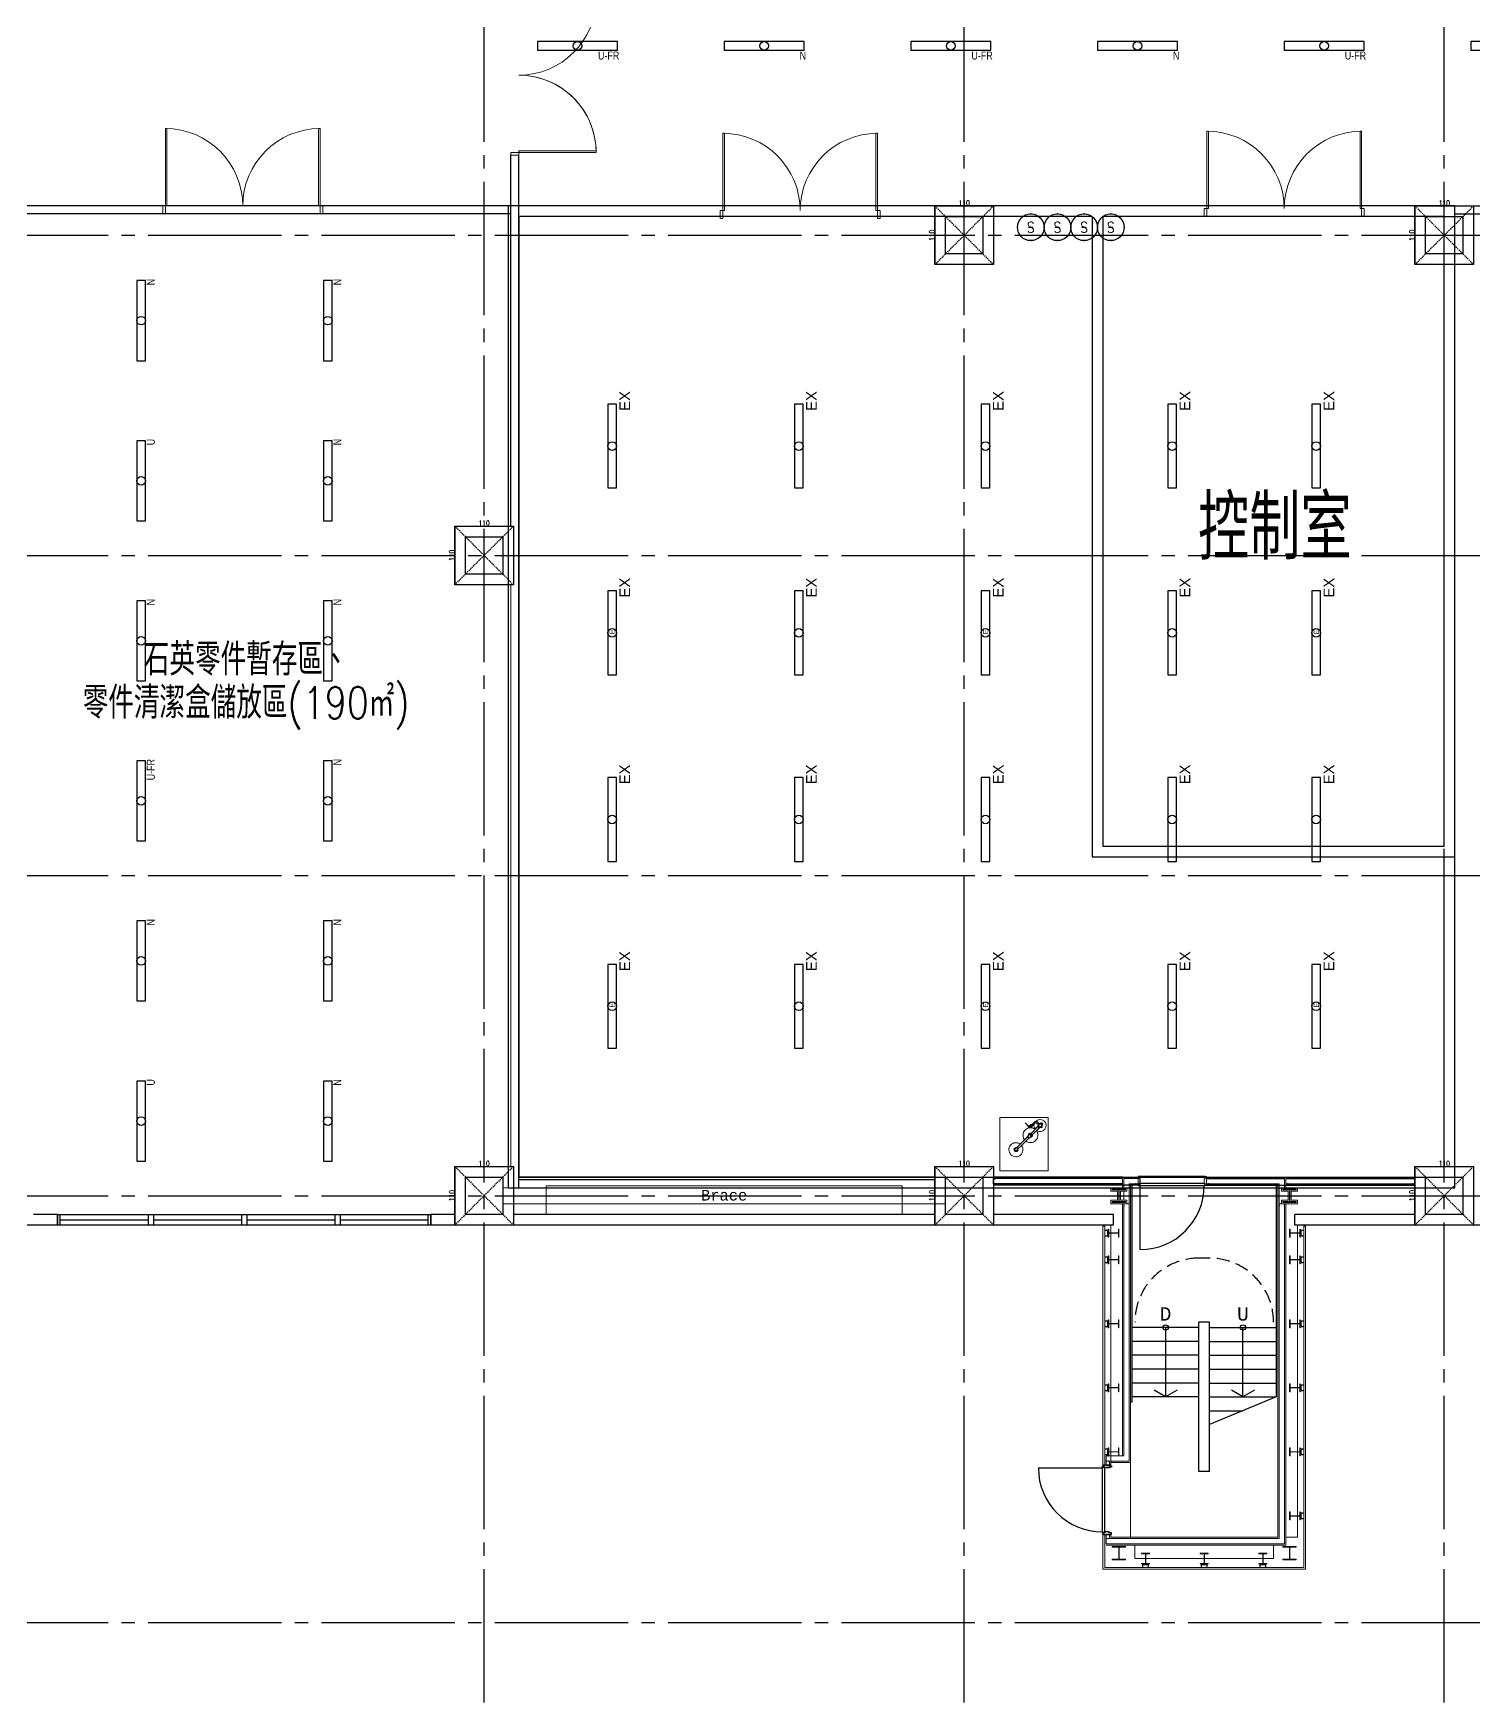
# Model space of a CAD drawing. Header units: millimetres. Extents: x -25195 to 195597, y 6477 to 112111.
# Drawn here: x 1015 to 3715, y 10600 to 13728 of the extents above; entities that cross this region are included whole.
import ezdxf
from ezdxf.enums import TextEntityAlignment as Align

# ---------------------------------------------------------------- set-up
doc = ezdxf.new("R2010")
doc.units = ezdxf.units.MM
doc.header["$LTSCALE"] = 100
for name, pattern in [('X-N-FAB-L10$0$COL-CEN-LIN', [3.25, 2.5, -0.25, 0.25, -0.25]), ('X-N-FAB-L10$0$Demolished', [7.14375, 4.7625, -2.38125]), ('X-N-FAB-L10$0$HIDDEN', [0.375, 0.25, -0.125])]:
    doc.linetypes.add(name, pattern=pattern)
for name, color, linetype in [('0-XREF', 7, 'Continuous'), ('188K-SM-06-F1-L10-ELEC-LIGHT-Y2257103$0$E-LIGHT(W)-N', 8, 'Continuous'), ('188K-SM-06-F1-L10-ELEC-LIGHT-Y2257103$0$E-LIGHT(W)-U FR', 8, 'Continuous'), ('188K-SM-06-F1-L10-ELEC-LIGHT-Y2257103$0$E-LIGHT(W)-U XLPE', 8, 'Continuous'), ('188K-SM-06-F1-L10-ELEC-LIGHT-Y2257103$0$E-LIGHT-EX', 8, 'Continuous'), ('188K-SM-06-F1-L10-ELEC-LIGHT-Y2257103$0$E-LIGHT-EX-E', 8, 'Continuous'), ('188K-SM-06-F1-L10-ELEC-LIGHT-Y2257103$0$E-LIGHT-SW', 8, 'Continuous'), ('X-N-FAB-L10$0$0-可燃氣體房', 8, 'Continuous'), ('X-N-FAB-L10$0$0-控制室', 8, 'Continuous'), ('X-N-FAB-L10$0$08', 8, 'Continuous'), ('X-N-FAB-L10$0$12', 8, 'Continuous'), ('X-N-FAB-L10$0$200K新增範圍', 8, 'Continuous'), ('X-N-FAB-L10$0$A-WALL-IN', 8, 'Continuous'), ('X-N-FAB-L10$0$BEAM', 8, 'Continuous'), ('X-N-FAB-L10$0$BLOCK', 8, 'Continuous'), ('X-N-FAB-L10$0$CCL', 8, 'X-N-FAB-L10$0$COL-CEN-LIN'), ('X-N-FAB-L10$0$COL', 8, 'Continuous'), ('X-N-FAB-L10$0$COL-S', 8, 'Continuous'), ('X-N-FAB-L10$0$DE-MMTN-F2-Z-000-P-CHEM-L10_0730$0$DOOR', 8, 'Continuous'), ('X-N-FAB-L10$0$DOOR', 8, 'Continuous'), ('X-N-FAB-L10$0$HID', 8, 'X-N-FAB-L10$0$HIDDEN'), ('X-N-FAB-L10$0$HR', 8, 'Continuous'), ('X-N-FAB-L10$0$ST', 8, 'Continuous'), ('X-N-FAB-L10$0$TXT-CODE', 8, 'Continuous'), ('X-N-FAB-L10$0$WALL-P', 8, 'Continuous'), ('X-N-FAB-L10$0$WALL-RC', 8, 'Continuous'), ('X-N-FAB-L10$0$WIN-S', 8, 'Continuous')]:
    doc.layers.add(name, color=color, linetype=linetype)
doc.layers.add('188K-SM-06-F1-L10-ELEC-LIGHT-Y2257103$0$Defpoints-CAS', color=8, linetype='Continuous', plot=False)
for name, color, linetype, lineweight in [('X-N-FAB-L10$0$3', 8, 'Continuous', 9), ('X-N-FAB-L10$0$ARC', 8, 'Continuous', 0), ('X-N-FAB-L10$0$STEEL1', 8, 'Continuous', 0)]:
    doc.layers.add(name, color=color, linetype=linetype, lineweight=lineweight)
doc.styles.add('188K-SM-06-F1-L10-ELEC-LIGHT-Y2257103$0$F12P8-SM-03-C40-ELEC-LIGHT-L209207$0$Standard', font='txt.shx', dxfattribs={"bigfont": 'chineset.shx'})
doc.styles.add('188K-SM-06-F1-L10-ELEC-LIGHT-Y2257103$0$Standard', font='arial.ttf')
doc.styles.add('X-N-FAB-L10$0$ATS', font='monotxt.shx', dxfattribs={"bigfont": 'BIGFONT.shx'})
doc.styles.add('X-N-FAB-L10$0$CHINA', font='simplex.shx', dxfattribs={"width": 0.75, "bigfont": 'chineset.shx'})
doc.styles.add('X-N-FAB-L10$0$DIM', font='simplex.shx', dxfattribs={"width": 0.67, "bigfont": 'chineset.shx'})
doc.dimstyles.new('X-N-FAB-L10$0$JJP_005_defpoint', dxfattribs={"dimtxt": 20, "dimasz": 0.5, "dimexe": 0.5, "dimexo": 0.5, "dimgap": 0.5, "dimtad": 1, "dimdsep": 46, "dimtxsty": 'X-N-FAB-L10$0$DIM', "dimblk": 'X-N-FAB-L10$0$_None', "dimcen": 10, "dimclrd": 256, "dimclre": 256, "dimclrt": 256, "dimadec": 0, "dimazin": 0, "dimtfac": 1, "dimtix": 1, "dimtmove": 2, "dimatfit": 3, "dimldrblk": 'X-N-FAB-L10$0$_None', "dimfxl": 0.5, "dimtolj": 1, "dimtzin": 0, "dimarcsym": 0})

# ---------------------------------------------------------------- blocks, each defined once
blk = doc.blocks.new('188K-SM-06-F1-L10-ELEC-LIGHT-Y2257103$0$防塵防水5ft EX')
at = {"ltscale": 600}
blk.add_lwpolyline([(-78.5, -8.1), (78.5, -8.1), (78.5, 8.1), (-78.5, 8.1)], close=True, dxfattribs=at)
blk.add_circle((0, 0), 8.1, dxfattribs=at)
at = {"style": '188K-SM-06-F1-L10-ELEC-LIGHT-Y2257103$0$Standard'}
blk.add_text('EX', height=20, dxfattribs=at).set_placement((65.9, -33.7))
blk = doc.blocks.new('188K-SM-06-F1-L10-ELEC-LIGHT-Y2257103$0$防塵防水 5ft EX-E')
at = {"ltscale": 600}
blk.add_lwpolyline([(0, 25.6), (157, 25.6), (157, 41.8), (0, 41.8)], close=True, dxfattribs=at)
blk.add_circle((78.5, 33.7), 8.1, dxfattribs=at)
at = {"style": '188K-SM-06-F1-L10-ELEC-LIGHT-Y2257103$0$Standard'}
for s, height, p in [('E', 9.8, (75.9, 28.8)), ('EX', 20, (144.4, 0))]:
    blk.add_text(s, height=height, dxfattribs=at).set_placement(p)
blk = doc.blocks.new('*U74')
blk.add_circle((0, 0), 25)
at = {"layer": '188K-SM-06-F1-L10-ELEC-LIGHT-Y2257103$0$Defpoints-CAS'}
blk.add_lwpolyline([(-3.5, 0.46), (3.5, 0.46), (3.5, -0.46), (-3.5, -0.46)], close=True, dxfattribs=at)
for p in [(-25, 0), (0, 25), (25, 0), (0, -25)]:
    blk.add_point(p, dxfattribs=at)
at = {"style": '188K-SM-06-F1-L10-ELEC-LIGHT-Y2257103$0$F12P8-SM-03-C40-ELEC-LIGHT-L209207$0$Standard', "width": 0.8}
blk.add_text('S', height=20, dxfattribs=at).set_placement((0, 0), align=Align.MIDDLE_CENTER)
blk = doc.blocks.new('*U82')
at = {"ltscale": 600}
blk.add_lwpolyline([(-75, -8.1), (75, -8.1), (75, 8.1), (-75, 8.1)], close=True, dxfattribs=at)
blk.add_circle((0, 0), 8.1, dxfattribs=at)
at = {"style": '188K-SM-06-F1-L10-ELEC-LIGHT-Y2257103$0$Standard', "width": 0.8}
blk.add_text('U-FR', height=15, rotation=360, dxfattribs=at).set_placement((78.5, -18.1), align=Align.MIDDLE_RIGHT)
blk = doc.blocks.new('*U80')
at = {"ltscale": 600}
blk.add_lwpolyline([(75, 8.1), (-75, 8.1), (-75, -8.1), (75, -8.1)], close=True, dxfattribs=at)
blk.add_circle((0, 0), 8.1, dxfattribs=at)
at = {"style": '188K-SM-06-F1-L10-ELEC-LIGHT-Y2257103$0$Standard', "width": 0.8}
blk.add_text('N', height=15, rotation=360, dxfattribs=at).set_placement((78.5, -18.1), align=Align.MIDDLE_RIGHT)
blk = doc.blocks.new('*U81')
at = {"ltscale": 600}
blk.add_lwpolyline([(-75, -8.1), (75, -8.1), (75, 8.1), (-75, 8.1)], close=True, dxfattribs=at)
blk.add_circle((0, 0), 8.1, dxfattribs=at)
at = {"style": '188K-SM-06-F1-L10-ELEC-LIGHT-Y2257103$0$Standard', "width": 0.8}
blk.add_text('U', height=15, rotation=360, dxfattribs=at).set_placement((78.5, -18.1), align=Align.MIDDLE_RIGHT)
blk = doc.blocks.new('188K-SM-06-F1-L10-ELEC-LIGHT-Y2257103')
at = {"layer": '188K-SM-06-F1-L10-ELEC-LIGHT-Y2257103$0$E-LIGHT(W)-N'}
for p in [(2385, 13705), (3085, 13705), (3785, 13705)]:
    blk.add_blockref('*U80', p, dxfattribs=at)
at = {"layer": '188K-SM-06-F1-L10-ELEC-LIGHT-Y2257103$0$E-LIGHT(W)-N', "rotation": 90}
for p in [(1217, 13190), (1567, 13190), (1567, 12890), (1217, 12590), (1567, 12590), (1567, 12290), (1217, 11990), (1567, 11990), (1567, 11690)]:
    blk.add_blockref('*U80', p, dxfattribs=at)
at = {"layer": '188K-SM-06-F1-L10-ELEC-LIGHT-Y2257103$0$E-LIGHT(W)-U FR'}
for p in [(2035, 13705), (2735, 13705), (3435, 13705)]:
    blk.add_blockref('*U82', p, dxfattribs=at)
at = {"layer": '188K-SM-06-F1-L10-ELEC-LIGHT-Y2257103$0$E-LIGHT(W)-U FR', "rotation": 90}
blk.add_blockref('*U82', (1217, 12290), dxfattribs=at)
at = {"layer": '188K-SM-06-F1-L10-ELEC-LIGHT-Y2257103$0$E-LIGHT(W)-U XLPE', "rotation": 90}
for p in [(1217, 12890), (1217, 11690)]:
    blk.add_blockref('*U81', p, dxfattribs=at)
at = {"layer": '188K-SM-06-F1-L10-ELEC-LIGHT-Y2257103$0$E-LIGHT-EX', "rotation": 90}
for p in [(2100, 12955), (2450, 12955), (2800, 12955), (3150, 12955), (3420, 12955), (2450, 12605), (3150, 12605), (2100, 12255), (2450, 12255), (2800, 12255), (3150, 12255), (3420, 12255), (2450, 11905), (3150, 11905)]:
    blk.add_blockref('188K-SM-06-F1-L10-ELEC-LIGHT-Y2257103$0$防塵防水5ft EX', p, dxfattribs=at)
at = {"layer": '188K-SM-06-F1-L10-ELEC-LIGHT-Y2257103$0$E-LIGHT-EX-E', "rotation": 90}
for p in [(2133.7, 12526.5), (2833.7, 12526.5), (3453.7, 12526.5), (2133.7, 11826.5), (2833.7, 11826.5), (3453.7, 11826.5)]:
    blk.add_blockref('188K-SM-06-F1-L10-ELEC-LIGHT-Y2257103$0$防塵防水 5ft EX-E', p, dxfattribs=at)
at = {"layer": '188K-SM-06-F1-L10-ELEC-LIGHT-Y2257103$0$E-LIGHT-SW'}
for p in [(2884.8, 13365), (2934.8, 13365), (2984.8, 13365), (3034.8, 13365)]:
    blk.add_blockref('*U74', p, dxfattribs=at)
blk = doc.blocks.new('X-N-FAB-L10$0$萬用門(22改)-REVISED[26]_1')
at = {"layer": 'X-N-FAB-L10$0$DOOR', "color": 4, "lineweight": 0}
for p, q in [((1368.5, 6015), (1368.5, 6020)), ((1368.5, 6020), (1383.5, 6020)), ((1383.5, 6015), (1368.5, 6015)), ((1383.5, 6020), (1383.5, 6015)), ((1383.5, 6015), (1528.5, 6015)), ((1383.5, 6012), (1383.5, 6015)), ((1528.5, 6012), (1383.5, 6012)), ((1528.5, 6015), (1528.5, 6012)), ((1368.5, 5720), (1368.5, 5725)), ((1368.5, 5725), (1383.5, 5725)), ((1383.5, 5728), (1528.5, 5728)), ((1383.5, 5725), (1383.5, 5728)), ((1528.5, 5725), (1383.5, 5725)), ((1383.5, 5725), (1383.5, 5720)), ((1528.5, 5728), (1528.5, 5725)), ((1383.5, 5720), (1368.5, 5720))]:
    blk.add_line(p, q, dxfattribs=at)
for centre, start, end in [((1383.5, 6015), 270, 0), ((1383.5, 5725), 0, 90)]:
    blk.add_arc(centre, 145, start, end, dxfattribs=at)
blk = doc.blocks.new('*D153')
at = {"layer": 'DefPoints', "lineweight": -2, "transparency": 16777216}
blk.add_line((0, 0), (110, 0), dxfattribs=at)
at = {"layer": 'DefPoints', "color": 0, "transparency": 16777216}
for p in [(0, 0), (110, 0), (110, 0)]:
    blk.add_point(p, dxfattribs=at)
at = {"layer": 'DefPoints', "transparency": 16777216, "insert": (55, 5.5), "char_height": 10, "attachment_point": 5, "style": 'X-N-FAB-L10$0$DIM'}
blk.add_mtext('\\A1;110', dxfattribs=at)
blk = doc.blocks.new('X-N-FAB-L10$0$_None')
blk = doc.blocks.new('*D154')
at = {"layer": 'DefPoints', "lineweight": -2, "transparency": 16777216}
blk.add_line((0, 0), (0, -110), dxfattribs=at)
at = {"layer": 'DefPoints', "color": 0, "transparency": 16777216}
for p in [(0, 0), (0, -110), (0, -110)]:
    blk.add_point(p, dxfattribs=at)
at = {"layer": 'DefPoints', "transparency": 16777216, "insert": (-5.5, -55), "char_height": 10, "attachment_point": 5, "rotation": 90, "style": 'X-N-FAB-L10$0$DIM'}
blk.add_mtext('\\A1;110', dxfattribs=at)
blk = doc.blocks.new('X-N-FAB-L10$0$A$C5b9bb6f0')
at = {"layer": 'X-N-FAB-L10$0$08'}
for p, q in [((3729.1, 2679), (3729.1, 2659)), ((4429.1, 2679), (4429.1, 2659))]:
    blk.add_line(p, q, dxfattribs=at)
at = {"layer": 'X-N-FAB-L10$0$12'}
for p, q in [((5806.6, 2467), (5806.6, 2337)), ((5951.6, 2337), (5951.6, 2467))]:
    blk.add_line(p, q, dxfattribs=at)
for points in [[(5828.3, 2349.5), (5806.6, 2337), (5785, 2349.5)], [(5973.3, 2349.5), (5951.6, 2337), (5930, 2349.5)]]:
    blk.add_lwpolyline(points, dxfattribs=at)
for centre in [(5806.6, 2467), (5951.6, 2467)]:
    blk.add_circle(centre, 5, dxfattribs=at)
at = {"layer": 'X-N-FAB-L10$0$ARC'}
for p, q in [((6054.1, 2074), (6054.1, 2659)), ((5744.1, 2327), (5741.1, 2327)), ((5741.1, 2214), (5741.1, 2074)), ((6054.1, 2074), (6032.1, 2074)), ((5749.1, 2034), (5749.1, 2059)), ((5749.1, 2034), (6009.1, 2034)), ((6009.1, 2034), (6009.1, 2059))]:
    blk.add_line(p, q, dxfattribs=at)
blk.add_lwpolyline([(4564.1, 2699), (5394.1, 2699), (5394.1, 2729), (4564.1, 2729)], close=True, dxfattribs=at)
blk.add_lwpolyline([(5312.6, 2679), (5312.6, 2732.5), (4645.6, 2732.5), (4645.6, 2679)], dxfattribs=at)
at = {"layer": 'X-N-FAB-L10$0$DOOR'}
for p, q in [((5880.6, 2750), (5757.6, 2750)), ((5759.1, 2613), (5759.1, 2733)), ((5568.1, 2204), (5688.1, 2204))]:
    blk.add_line(p, q, dxfattribs=at)
for points in [[(5755.1, 2735.5), (5755.1, 2733), (5757.6, 2733), (5757.6, 2737.5), (5759.1, 2737.5), (5759.1, 2745.5), (5757.6, 2745.5), (5757.6, 2750), (5755.1, 2750), (5755.1, 2747.5)], [(5702.6, 2208), (5705.1, 2208), (5705.1, 2205.5), (5700.6, 2205.5), (5700.6, 2204), (5692.6, 2204), (5692.6, 2205.5), (5688.1, 2205.5), (5688.1, 2208), (5690.6, 2208)], [(5702.6, 2080), (5705.1, 2080), (5705.1, 2082.5), (5700.6, 2082.5), (5700.6, 2084), (5692.6, 2084), (5692.6, 2082.5), (5688.1, 2082.5), (5688.1, 2080), (5690.6, 2080)]]:
    blk.add_lwpolyline(points, dxfattribs=at)
for points in [[(5758.1, 2733), (5880.1, 2733), (5880.1, 2737), (5758.1, 2737)], [(5688.1, 2083), (5688.1, 2205), (5692.1, 2205), (5692.1, 2083)]]:
    blk.add_lwpolyline(points, close=True, dxfattribs=at)
for centre, start, end in [((5759.1, 2733), 270, 0), ((5688.1, 2204), 180, 270)]:
    blk.add_arc(centre, 120, start, end, dxfattribs=at)
at = {"layer": 'X-N-FAB-L10$0$HID'}
blk.add_lwpolyline([(6009.1, 2477, 0.414214), (5889.1, 2597), (5869.1, 2597, 0.414214), (5749.1, 2477)], format="xyb", dxfattribs=at)
at = {"layer": 'X-N-FAB-L10$0$HR'}
for p, q in [((5869.1, 2327), (5869.1, 2477)), ((5889.1, 2477), (5869.1, 2477)), ((5889.1, 2285), (5889.1, 2477)), ((5869.1, 2197), (5869.1, 2327)), ((5889.1, 2197), (5889.1, 2285)), ((5889.1, 2197), (5869.1, 2197))]:
    blk.add_line(p, q, dxfattribs=at)
at = {"layer": 'X-N-FAB-L10$0$ST'}
for p, q in [((5744.1, 2327), (5744.1, 2734)), ((6014.1, 2734), (6014.1, 2337)), ((5869.1, 2467), (5744.1, 2467)), ((5869.1, 2441), (5744.1, 2441)), ((5889.1, 2467), (6014.1, 2467)), ((5889.1, 2441), (6014.1, 2441)), ((5869.1, 2415), (5744.1, 2415)), ((5889.1, 2415), (6014.1, 2415)), ((5869.1, 2389), (5744.1, 2389)), ((5889.1, 2389), (6014.1, 2389)), ((5869.1, 2363), (5744.1, 2363)), ((5889.1, 2363), (6014.1, 2363)), ((5869.1, 2337), (5744.1, 2337)), ((6014.1, 2337), (5889.1, 2285)), ((5889.1, 2337), (6014.1, 2337)), ((5889.1, 2311), (5951.6, 2311))]:
    blk.add_line(p, q, dxfattribs=at)
at = {"layer": 'X-N-FAB-L10$0$STEEL1'}
for p, q in [((4579.1, 2769), (4579.1, 3859)), ((5755.1, 2749), (5726.1, 2749)), ((5726.1, 2734), (5726.1, 2729)), ((5728.6, 2746.5), (5728.6, 2736.5)), ((5755.1, 2746.5), (5728.6, 2746.5)), ((5728.6, 2736.5), (5728.6, 2729)), ((5728.6, 2722.6), (5728.6, 2705.4)), ((5738.6, 2736.5), (5738.6, 2216.5)), ((5755.1, 2736.5), (5738.6, 2736.5)), ((5741.1, 2214), (5741.1, 2734)), ((6017.1, 2074), (6017.1, 2734)), ((6019.6, 2071.5), (6019.6, 2736.5)), ((6029.6, 2746.5), (6029.6, 2736.5)), ((6029.6, 2736.5), (6029.6, 2729)), ((6032.1, 2734), (6032.1, 2729)), ((5726.1, 2699), (5726.1, 2226.5)), ((5728.6, 2699), (5728.6, 2226.5)), ((6029.6, 2061.5), (6029.6, 2699)), ((6032.1, 2059), (6032.1, 2699)), ((5689.1, 2659), (5692.6, 2659)), ((5689.1, 2209.5), (5689.1, 2657)), ((5689.1, 2657), (5692.6, 2657)), ((5692.6, 2209.5), (5692.6, 2657)), ((5704.1, 2209.5), (5704.1, 2659)), ((6069.1, 2659), (6065.6, 2659)), ((6065.6, 2017.5), (6065.6, 2657)), ((6069.1, 2657), (6065.6, 2657)), ((6069.1, 2014), (6069.1, 2657)), ((5728.6, 2226.5), (5695.1, 2226.5)), ((5695.1, 2226.5), (5695.1, 2208)), ((5704.1, 2209.5), (5689.1, 2209.5)), ((5689.1, 2209.5), (5692.6, 2209.5)), ((5738.6, 2216.5), (5695.1, 2216.5)), ((5701.6, 2216.5), (5701.6, 2208)), ((5741.1, 2214), (5704.1, 2214)), ((5704.1, 2214), (5704.1, 2209.5)), ((5704.1, 2214), (5704.1, 2208)), ((5704.1, 2214), (5726.1, 2214)), ((5704.1, 2078.5), (5689.1, 2078.5)), ((5689.1, 2078.5), (5692.6, 2078.5)), ((5689.1, 2014), (5689.1, 2078.5)), ((5692.6, 2017.5), (5692.6, 2078.5)), ((5695.1, 2061.5), (5695.1, 2080)), ((6019.6, 2071.5), (5695.1, 2071.5)), ((5701.6, 2071.5), (5701.6, 2080)), ((5704.1, 2074), (5704.1, 2080)), ((5704.1, 2074), (5704.1, 2078.5)), ((6017.1, 2074), (5704.1, 2074)), ((5704.1, 2074), (5726.1, 2074)), ((6029.6, 2061.5), (5695.1, 2061.5)), ((6032.1, 2059), (5695.1, 2059)), ((5689.1, 2014), (6069.1, 2014)), ((5692.6, 2017.5), (6065.6, 2017.5))]:
    blk.add_line(p, q, dxfattribs=at)
for points in [[(5734.1, 2699), (5704.1, 2699), (5704.1, 2705.4), (5716.2, 2705.4), (5716.2, 2722.6), (5704.1, 2722.6), (5704.1, 2729), (5734.1, 2729), (5734.1, 2722.6), (5722.1, 2722.6), (5722.1, 2705.4), (5734.1, 2705.4)], [(5731.6, 2726.5), (5706.6, 2726.5), (5706.6, 2725.1), (5718.7, 2725.1), (5718.7, 2702.9), (5706.6, 2702.9), (5706.6, 2701.5), (5731.6, 2701.5), (5731.6, 2702.9), (5719.6, 2702.9), (5719.6, 2725.1), (5731.6, 2725.1)], [(6054.1, 2699), (6024.1, 2699), (6024.1, 2705.4), (6036.2, 2705.4), (6036.2, 2722.6), (6024.1, 2722.6), (6024.1, 2729), (6054.1, 2729), (6054.1, 2722.6), (6042.1, 2722.6), (6042.1, 2705.4), (6054.1, 2705.4)], [(6051.6, 2701.5), (6026.6, 2701.5), (6026.6, 2702.9), (6038.7, 2702.9), (6038.7, 2725.1), (6026.6, 2725.1), (6026.6, 2726.5), (6051.6, 2726.5), (6051.6, 2725.1), (6039.6, 2725.1), (6039.6, 2702.9), (6051.6, 2702.9)], [(5697.6, 2639), (5697.6, 2649), (5692.6, 2649), (5692.6, 2639)], [(5694.1, 2649.6), (5699.1, 2649.6), (5699.1, 2644.6), (5698.5, 2644.6), (5698.5, 2649), (5694.1, 2649)], [(5694.1, 2638.4), (5699.1, 2638.4), (5699.1, 2643.4), (5698.5, 2643.4), (5698.5, 2639), (5694.1, 2639)], [(5699.1, 2636.5), (5699.1, 2651.5), (5700, 2651.5), (5700, 2644.3), (5718.2, 2644.3), (5718.2, 2651.5), (5719.1, 2651.5), (5719.1, 2636.5), (5718.2, 2636.5), (5718.2, 2643.7), (5700, 2643.7), (5700, 2636.5)], [(6059.1, 2636.5), (6059.1, 2651.5), (6058.2, 2651.5), (6058.2, 2644.3), (6040, 2644.3), (6040, 2651.5), (6039.1, 2651.5), (6039.1, 2636.5), (6040, 2636.5), (6040, 2643.7), (6058.2, 2643.7), (6058.2, 2636.5)], [(6064.1, 2649.6), (6059.1, 2649.6), (6059.1, 2644.6), (6059.7, 2644.6), (6059.7, 2649), (6064.1, 2649)], [(6064.1, 2638.4), (6059.1, 2638.4), (6059.1, 2643.4), (6059.7, 2643.4), (6059.7, 2639), (6064.1, 2639)], [(6060.6, 2639), (6060.6, 2649), (6065.6, 2649), (6065.6, 2639)], [(5697.6, 2589), (5697.6, 2599), (5692.6, 2599), (5692.6, 2589)], [(5694.1, 2599.6), (5699.1, 2599.6), (5699.1, 2594.6), (5698.5, 2594.6), (5698.5, 2599), (5694.1, 2599)], [(5699.1, 2586.5), (5699.1, 2601.5), (5700, 2601.5), (5700, 2594.3), (5718.2, 2594.3), (5718.2, 2601.5), (5719.1, 2601.5), (5719.1, 2586.5), (5718.2, 2586.5), (5718.2, 2593.7), (5700, 2593.7), (5700, 2586.5)], [(6059.1, 2586.5), (6059.1, 2601.5), (6058.2, 2601.5), (6058.2, 2594.3), (6040, 2594.3), (6040, 2601.5), (6039.1, 2601.5), (6039.1, 2586.5), (6040, 2586.5), (6040, 2593.7), (6058.2, 2593.7), (6058.2, 2586.5)], [(6064.1, 2599.6), (6059.1, 2599.6), (6059.1, 2594.6), (6059.7, 2594.6), (6059.7, 2599), (6064.1, 2599)], [(6060.6, 2589), (6060.6, 2599), (6065.6, 2599), (6065.6, 2589)], [(5694.1, 2588.4), (5699.1, 2588.4), (5699.1, 2593.4), (5698.5, 2593.4), (5698.5, 2589), (5694.1, 2589)], [(6064.1, 2588.4), (6059.1, 2588.4), (6059.1, 2593.4), (6059.7, 2593.4), (6059.7, 2589), (6064.1, 2589)], [(5697.6, 2469), (5697.6, 2479), (5692.6, 2479), (5692.6, 2469)], [(5694.1, 2479.6), (5699.1, 2479.6), (5699.1, 2474.6), (5698.5, 2474.6), (5698.5, 2479), (5694.1, 2479)], [(5694.1, 2468.4), (5699.1, 2468.4), (5699.1, 2473.4), (5698.5, 2473.4), (5698.5, 2469), (5694.1, 2469)], [(5699.1, 2466.5), (5699.1, 2481.5), (5700, 2481.5), (5700, 2474.3), (5718.2, 2474.3), (5718.2, 2481.5), (5719.1, 2481.5), (5719.1, 2466.5), (5718.2, 2466.5), (5718.2, 2473.7), (5700, 2473.7), (5700, 2466.5)], [(6059.1, 2466.5), (6059.1, 2481.5), (6058.2, 2481.5), (6058.2, 2474.3), (6040, 2474.3), (6040, 2481.5), (6039.1, 2481.5), (6039.1, 2466.5), (6040, 2466.5), (6040, 2473.7), (6058.2, 2473.7), (6058.2, 2466.5)], [(6064.1, 2479.6), (6059.1, 2479.6), (6059.1, 2474.6), (6059.7, 2474.6), (6059.7, 2479), (6064.1, 2479)], [(6064.1, 2468.4), (6059.1, 2468.4), (6059.1, 2473.4), (6059.7, 2473.4), (6059.7, 2469), (6064.1, 2469)], [(6060.6, 2469), (6060.6, 2479), (6065.6, 2479), (6065.6, 2469)], [(5697.6, 2349), (5697.6, 2359), (5692.6, 2359), (5692.6, 2349)], [(5694.1, 2359.6), (5699.1, 2359.6), (5699.1, 2354.6), (5698.5, 2354.6), (5698.5, 2359), (5694.1, 2359)], [(5694.1, 2348.4), (5699.1, 2348.4), (5699.1, 2353.4), (5698.5, 2353.4), (5698.5, 2349), (5694.1, 2349)], [(5699.1, 2346.5), (5699.1, 2361.5), (5700, 2361.5), (5700, 2354.3), (5718.2, 2354.3), (5718.2, 2361.5), (5719.1, 2361.5), (5719.1, 2346.5), (5718.2, 2346.5), (5718.2, 2353.7), (5700, 2353.7), (5700, 2346.5)], [(6059.1, 2346.5), (6059.1, 2361.5), (6058.2, 2361.5), (6058.2, 2354.3), (6040, 2354.3), (6040, 2361.5), (6039.1, 2361.5), (6039.1, 2346.5), (6040, 2346.5), (6040, 2353.7), (6058.2, 2353.7), (6058.2, 2346.5)], [(6064.1, 2359.6), (6059.1, 2359.6), (6059.1, 2354.6), (6059.7, 2354.6), (6059.7, 2359), (6064.1, 2359)], [(6064.1, 2348.4), (6059.1, 2348.4), (6059.1, 2353.4), (6059.7, 2353.4), (6059.7, 2349), (6064.1, 2349)], [(6060.6, 2349), (6060.6, 2359), (6065.6, 2359), (6065.6, 2349)], [(5697.6, 2229), (5697.6, 2239), (5692.6, 2239), (5692.6, 2229)], [(5694.1, 2239.6), (5699.1, 2239.6), (5699.1, 2234.6), (5698.5, 2234.6), (5698.5, 2239), (5694.1, 2239)], [(5694.1, 2228.4), (5699.1, 2228.4), (5699.1, 2233.4), (5698.5, 2233.4), (5698.5, 2229), (5694.1, 2229)], [(5699.1, 2226.5), (5699.1, 2241.5), (5700, 2241.5), (5700, 2234.3), (5718.2, 2234.3), (5718.2, 2241.5), (5719.1, 2241.5), (5719.1, 2226.5), (5718.2, 2226.5), (5718.2, 2233.7), (5700, 2233.7), (5700, 2226.5)], [(6059.1, 2226.5), (6059.1, 2241.5), (6058.2, 2241.5), (6058.2, 2234.3), (6040, 2234.3), (6040, 2241.5), (6039.1, 2241.5), (6039.1, 2226.5), (6040, 2226.5), (6040, 2233.7), (6058.2, 2233.7), (6058.2, 2226.5)], [(6064.1, 2239.6), (6059.1, 2239.6), (6059.1, 2234.6), (6059.7, 2234.6), (6059.7, 2239), (6064.1, 2239)], [(6064.1, 2228.4), (6059.1, 2228.4), (6059.1, 2233.4), (6059.7, 2233.4), (6059.7, 2229), (6064.1, 2229)], [(6060.6, 2229), (6060.6, 2239), (6065.6, 2239), (6065.6, 2229)], [(6059.1, 2106.5), (6059.1, 2121.5), (6058.2, 2121.5), (6058.2, 2114.3), (6040, 2114.3), (6040, 2121.5), (6039.1, 2121.5), (6039.1, 2106.5), (6040, 2106.5), (6040, 2113.7), (6058.2, 2113.7), (6058.2, 2106.5)], [(6064.1, 2119.6), (6059.1, 2119.6), (6059.1, 2114.6), (6059.7, 2114.6), (6059.7, 2119), (6064.1, 2119)], [(6064.1, 2108.4), (6059.1, 2108.4), (6059.1, 2113.4), (6059.7, 2113.4), (6059.7, 2109), (6064.1, 2109)], [(6060.6, 2109), (6060.6, 2119), (6065.6, 2119), (6065.6, 2109)], [(5731.6, 2056.5), (5706.6, 2056.5), (5706.6, 2055.1), (5718.7, 2055.1), (5718.7, 2032.9), (5706.6, 2032.9), (5706.6, 2031.5), (5731.6, 2031.5), (5731.6, 2032.9), (5719.6, 2032.9), (5719.6, 2055.1), (5731.6, 2055.1)], [(5761.6, 2024), (5776.6, 2024), (5776.6, 2024.9), (5769.4, 2024.9), (5769.4, 2043.1), (5776.6, 2043.1), (5776.6, 2044), (5761.6, 2044), (5761.6, 2043.1), (5768.8, 2043.1), (5768.8, 2024.9), (5761.6, 2024.9)], [(5886.6, 2024), (5871.6, 2024), (5871.6, 2024.9), (5878.8, 2024.9), (5878.8, 2043.1), (5871.6, 2043.1), (5871.6, 2044), (5886.6, 2044), (5886.6, 2043.1), (5879.4, 2043.1), (5879.4, 2024.9), (5886.6, 2024.9)], [(5996.6, 2024), (5981.6, 2024), (5981.6, 2024.9), (5988.8, 2024.9), (5988.8, 2043.1), (5981.6, 2043.1), (5981.6, 2044), (5996.6, 2044), (5996.6, 2043.1), (5989.4, 2043.1), (5989.4, 2024.9), (5996.6, 2024.9)], [(6051.6, 2031.5), (6026.6, 2031.5), (6026.6, 2032.9), (6038.7, 2032.9), (6038.7, 2055.1), (6026.6, 2055.1), (6026.6, 2056.5), (6051.6, 2056.5), (6051.6, 2055.1), (6039.6, 2055.1), (6039.6, 2032.9), (6051.6, 2032.9)], [(5763.5, 2019), (5763.5, 2024), (5768.5, 2024), (5768.5, 2023.4), (5764.1, 2023.4), (5764.1, 2019)], [(5764.1, 2022.5), (5774.1, 2022.5), (5774.1, 2017.5), (5764.1, 2017.5)], [(5774.7, 2019), (5774.7, 2024), (5769.7, 2024), (5769.7, 2023.4), (5774.1, 2023.4), (5774.1, 2019)], [(5873.5, 2019), (5873.5, 2024), (5878.5, 2024), (5878.5, 2023.4), (5874.1, 2023.4), (5874.1, 2019)], [(5884.1, 2022.5), (5874.1, 2022.5), (5874.1, 2017.5), (5884.1, 2017.5)], [(5884.7, 2019), (5884.7, 2024), (5879.7, 2024), (5879.7, 2023.4), (5884.1, 2023.4), (5884.1, 2019)], [(5983.5, 2019), (5983.5, 2024), (5988.5, 2024), (5988.5, 2023.4), (5984.1, 2023.4), (5984.1, 2019)], [(5994.1, 2022.5), (5984.1, 2022.5), (5984.1, 2017.5), (5994.1, 2017.5)], [(5994.7, 2019), (5994.7, 2024), (5989.7, 2024), (5989.7, 2023.4), (5994.1, 2023.4), (5994.1, 2019)]]:
    blk.add_lwpolyline(points, close=True, dxfattribs=at)
for points in [[(5722.1, 2737.5), (5722.1, 2736.5), (5726.1, 2736.5), (5726.1, 2746.5), (5722.1, 2746.5), (5722.1, 2745.5)], [(5737.6, 2733), (5738.6, 2733), (5738.6, 2729), (5728.6, 2729), (5728.6, 2733), (5729.6, 2733)], [(5751.1, 2737.5), (5751.1, 2736.5), (5755.1, 2736.5), (5755.1, 2746.5), (5751.1, 2746.5), (5751.1, 2745.5)], [(5883.1, 2735.5), (5883.1, 2733), (5880.6, 2733), (5880.6, 2737.5), (5879.1, 2737.5), (5879.1, 2745.5), (5880.6, 2745.5), (5880.6, 2750), (5883.1, 2750), (5883.1, 2747.5)], [(5887.1, 2737.5), (5887.1, 2736.5), (5883.1, 2736.5), (5883.1, 2746.5), (5887.1, 2746.5), (5887.1, 2745.5)], [(6020.6, 2733), (6019.6, 2733), (6019.6, 2729), (6029.6, 2729), (6029.6, 2733), (6028.6, 2733)], [(6036.1, 2737.5), (6036.1, 2736.5), (6032.1, 2736.5), (6032.1, 2746.5), (6036.1, 2746.5), (6036.1, 2745.5)], [(6270.1, 2737.5), (6270.1, 2736.5), (6274.1, 2736.5), (6274.1, 2746.5), (6270.1, 2746.5), (6270.1, 2745.5)], [(5737.6, 2695), (5738.6, 2695), (5738.6, 2699), (5728.6, 2699), (5728.6, 2695), (5729.6, 2695)], [(6020.6, 2695), (6019.6, 2695), (6019.6, 2699), (6029.6, 2699), (6029.6, 2695), (6028.6, 2695)], [(5690.6, 2657), (5692.6, 2659), (5692.6, 2657), (5690.6, 2657), (5690.6, 2659), (5692.6, 2659)], [(6067.6, 2657), (6065.6, 2659), (6065.6, 2657), (6067.6, 2657), (6067.6, 2659), (6065.6, 2659)], [(5699.1, 2217.5), (5699.1, 2216.5), (5695.1, 2216.5), (5695.1, 2226.5), (5699.1, 2226.5), (5699.1, 2225.5)], [(5690.6, 2208), (5692.6, 2209.5), (5692.6, 2208), (5690.6, 2208), (5690.6, 2209.5), (5692.6, 2209.5)], [(5696.1, 2212), (5695.1, 2212), (5695.1, 2208), (5701.6, 2208), (5701.6, 2212), (5700.6, 2212)], [(5690.6, 2080), (5692.6, 2078.5), (5692.6, 2080), (5690.6, 2080), (5690.6, 2078.5), (5692.6, 2078.5)], [(5696.1, 2076), (5695.1, 2076), (5695.1, 2080), (5701.6, 2080), (5701.6, 2076), (5700.6, 2076)], [(5699.1, 2070.5), (5699.1, 2071.5), (5695.1, 2071.5), (5695.1, 2061.5), (5699.1, 2061.5), (5699.1, 2062.5)]]:
    blk.add_lwpolyline(points, dxfattribs=at)
for points in [[(5755.1, 2749), (5755.1, 2747.8), (5754.1, 2747.8), (5754.1, 2749, 0.780046)], [(5883.1, 2749), (5883.1, 2747.8), (5884.1, 2747.8), (5884.1, 2749, -0.780046)], [(5689.1, 2657), (5690.6, 2657), (5690.6, 2659), (5689.1, 2659, -0.294457)], [(6069.1, 2657), (6067.6, 2657), (6067.6, 2659), (6069.1, 2659, 0.294457)], [(5689.1, 2208), (5690.6, 2208), (5690.6, 2209.5), (5689.1, 2209.5, -0.433794)], [(5689.1, 2080), (5690.6, 2080), (5690.6, 2078.5), (5689.1, 2078.5, 0.433794)]]:
    blk.add_lwpolyline(points, format="xyb", close=True, dxfattribs=at)
at = {"layer": 'X-N-FAB-L10$0$WALL-P'}
for p, q in [((4579.1, 3969), (4579.1, 4664)), ((4594.1, 2729), (4594.1, 4664)), ((5374.1, 2749), (4594.1, 2749)), ((5374.1, 2744), (4594.1, 2744)), ((5726.1, 2749), (5484.1, 2749)), ((5726.1, 2746.5), (5484.1, 2746.5)), ((5726.1, 2736.5), (5484.1, 2736.5)), ((5755.1, 2734), (5484.1, 2734)), ((5883.1, 2749), (6032.1, 2749)), ((5883.1, 2746.5), (6029.6, 2746.5)), ((5883.1, 2736.5), (6019.6, 2736.5)), ((5883.1, 2734), (6274.1, 2734)), ((6032.1, 2749), (6274.1, 2749)), ((6032.1, 2746.5), (6274.1, 2746.5)), ((6032.1, 2736.5), (6274.1, 2736.5))]:
    blk.add_line(p, q, dxfattribs=at)
blk.add_lwpolyline([(5488.1, 2737.5), (5488.1, 2736.5), (5484.1, 2736.5), (5484.1, 2746.5), (5488.1, 2746.5), (5488.1, 2745.5)], dxfattribs=at)
at = {"layer": 'X-N-FAB-L10$0$WALL-RC'}
for p, q in [((3729.1, 2679), (3684.1, 2679)), ((3729.1, 2659), (3729.1, 2679)), ((4474.1, 2679), (4429.1, 2679)), ((5374.1, 2679), (4584.1, 2679)), ((5709.1, 2679), (5484.1, 2679)), ((5709.1, 2659), (5709.1, 2679)), ((6274.1, 2679), (6049.1, 2679)), ((6049.1, 2659), (6049.1, 2679)), ((3729.1, 2659), (3634.1, 2659)), ((5709.1, 2659), (4429.1, 2659)), ((11109.1, 2659), (6049.1, 2659))]:
    blk.add_line(p, q, dxfattribs=at)
at = {"layer": 'X-N-FAB-L10$0$WIN-S'}
for p, q in [((3729.1, 2679), (4429.1, 2679)), ((3734.1, 2659), (3734.1, 2679)), ((3734.1, 2669), (3899.1, 2669)), ((3899.1, 2679), (3899.1, 2659)), ((3909.1, 2679), (3909.1, 2659)), ((3909.1, 2669), (4074.1, 2669)), ((4074.1, 2679), (4074.1, 2659)), ((4084.1, 2679), (4084.1, 2659)), ((4084.1, 2669), (4249.1, 2669)), ((4249.1, 2679), (4249.1, 2659)), ((4259.1, 2679), (4259.1, 2659)), ((4259.1, 2669), (4424.1, 2669)), ((4424.1, 2659), (4424.1, 2679)), ((4429.1, 2659), (4429.1, 2679)), ((4429.1, 2659), (3729.1, 2659))]:
    blk.add_line(p, q, dxfattribs=at)
at = {"layer": 'X-N-FAB-L10$0$ARC', "style": 'X-N-FAB-L10$0$ATS'}
for s, height, p in [('Brace', 20, (4979.1, 2715)), ('D', 25, (5806.6, 2492.5)), ('U', 25, (5951.6, 2492.5))]:
    blk.add_text(s, height=height, dxfattribs=at).set_placement(p, align=Align.MIDDLE_CENTER)
blk = doc.blocks.new('X-N-FAB-L10$0$DE-MMTN-F2-Z-000-P-CHEM-L10_0730$0$萬用門(22改)-REVISED[26]_1')
at = {"layer": 'X-N-FAB-L10$0$DE-MMTN-F2-Z-000-P-CHEM-L10_0730$0$DOOR', "color": 4, "lineweight": 0}
for p, q in [((1368.5, 6015), (1368.5, 6020)), ((1368.5, 6020), (1383.5, 6020)), ((1383.5, 6015), (1368.5, 6015)), ((1383.5, 6020), (1383.5, 6015)), ((1383.5, 6015), (1528.5, 6015)), ((1383.5, 6012), (1383.5, 6015)), ((1528.5, 6012), (1383.5, 6012)), ((1528.5, 6015), (1528.5, 6012)), ((1368.5, 5720), (1368.5, 5725)), ((1368.5, 5725), (1383.5, 5725)), ((1383.5, 5728), (1528.5, 5728)), ((1383.5, 5725), (1383.5, 5728)), ((1528.5, 5725), (1383.5, 5725)), ((1383.5, 5725), (1383.5, 5720)), ((1528.5, 5728), (1528.5, 5725)), ((1383.5, 5720), (1368.5, 5720))]:
    blk.add_line(p, q, dxfattribs=at)
for centre, start, end in [((1383.5, 6015), 270, 0), ((1383.5, 5725), 0, 90)]:
    blk.add_arc(centre, 145, start, end, dxfattribs=at)
blk = doc.blocks.new('X-N-FAB-L10$0$A$C59bd90fa')
at = {"layer": 'X-N-FAB-L10$0$3'}
for p, q in [((-785.8, 136.4), (-785.6, 136.6)), ((-778.8, 129.4), (-785.8, 136.4)), ((-785.6, 136.6), (-778.8, 129.8)), ((-779.4, 127), (-778.6, 127.7)), ((-779.1, 130.5), (-778.1, 131.5)), ((-778.6, 130), (-779.1, 130.5)), ((-778.8, 129.8), (-778.6, 130)), ((-778.4, 129.8), (-778.8, 129.4)), ((-778.7, 127.8), (-777.7, 128.8)), ((-778.6, 127.7), (-778.7, 127.8)), ((-778.3, 129.7), (-778.4, 129.8)), ((-778.4, 129.4), (-778, 129.7)), ((-777.7, 128.8), (-778.4, 129.4)), ((-778.1, 129.8), (-778.3, 129.7)), ((-778.1, 131.5), (-777.6, 131)), ((-778, 129.7), (-778.1, 129.8)), ((-777.6, 131), (-774.7, 133.9)), ((-774.5, 133.7), (-777.4, 130.8)), ((-777.4, 130.8), (-777.3, 130.7)), ((-777.3, 130.7), (-777.4, 130.6)), ((-777.4, 130.6), (-777.3, 130.5)), ((-777.3, 130.5), (-777, 130.8)), ((-777, 130.8), (-776.4, 130.2)), ((-776.4, 130.2), (-776.3, 130.3)), ((-776.3, 130.3), (-776.1, 130.3)), ((-776.1, 130.3), (-775.1, 131.3)), ((-775.1, 131.3), (-774.9, 131.2)), ((-774.9, 131.2), (-767.9, 138.3)), ((-774.2, 128.2), (-774.9, 127.4)), ((-774.7, 133.9), (-774.5, 133.7)), ((-773.1, 129.4), (-774.2, 128.4)), ((-774.2, 128.4), (-774.2, 128.2)), ((-769, 133.7), (-773.2, 129.5)), ((-773.2, 129.5), (-773.1, 129.4)), ((-767.7, 124.8), (-767.3, 125.2)), ((-795, 96.7), (-786.8, 104.8)), ((-784.5, 102.5), (-792.6, 94.3))]:
    blk.add_line(p, q, dxfattribs=at)
at = {"layer": 'X-N-FAB-L10$0$3', "lineweight": 5}
for p, q in [((-779, 127.4), (-778.8, 127.1)), ((-777.6, 131), (-778.6, 130)), ((-778.6, 127.7), (-778.1, 127.2)), ((-778.4, 129.8), (-777.4, 130.8)), ((-777.4, 130.6), (-778.1, 129.8)), ((-777.3, 130.5), (-778, 129.7)), ((-776.4, 130.2), (-777.7, 128.8)), ((-774.2, 128.2), (-776.3, 130.3)), ((-774.2, 128.4), (-776.1, 130.3)), ((-761.8, 129.9), (-775.4, 116.2)), ((-774.9, 131.2), (-767.9, 138.3)), ((-773.2, 129.5), (-774.9, 131.2)), ((-773.2, 129.5), (-766.2, 136.5)), ((-759.4, 127.5), (-773.1, 113.8)), ((-767.3, 125.2), (-762.5, 130)), ((-761.3, 133.3), (-764.5, 136.5)), ((-764.1, 122), (-759.3, 126.8)), ((-759.6, 135), (-762.9, 138.3)), ((-762.4, 130.7), (-762.8, 130.3)), ((-762.8, 130.3), (-762.1, 129.6)), ((-762, 130.4), (-762.4, 130.7)), ((-761.5, 130.9), (-762.2, 130.3)), ((-762.2, 130.3), (-760.6, 128.7)), ((-760.5, 132.2), (-762.1, 130.5)), ((-761.6, 133.1), (-759.4, 135.3)), ((-761.2, 132.6), (-761.6, 133.1)), ((-761.5, 130.9), (-760, 129.3)), ((-761.3, 130.7), (-760.5, 131.6)), ((-758.9, 134.9), (-761.2, 132.6)), ((-761, 132.8), (-760.4, 132.2)), ((-759, 127.1), (-760.6, 128.7)), ((-758.4, 127.8), (-760, 129.3)), ((-759, 126.5), (-759.7, 127.2)), ((-759.4, 135.3), (-758.9, 134.9)), ((-759.1, 134.7), (-758.5, 134.1)), ((-758.4, 127.8), (-759, 127.1)), ((-758.6, 126.9), (-759, 126.5)), ((-758.9, 127.3), (-758.6, 126.9)), ((-757.1, 128.8), (-758.8, 127.2)), ((-758.6, 128), (-757.7, 128.8)), ((-756.8, 135.9), (-758.5, 134.2)), ((-756.8, 135.9), (-758.5, 134.2)), ((-756.5, 128.3), (-757.1, 128.9)), ((-756.6, 136.6), (-757, 136.1)), ((-757, 136.1), (-755.1, 134.2)), ((-754.4, 130.4), (-756.7, 128.1)), ((-756.7, 128.1), (-756.2, 127.7)), ((-756.6, 136.6), (-754.7, 134.6)), ((-756.2, 127.7), (-754, 129.9)), ((-756, 136.2), (-756.1, 136.1)), ((-756, 136.2), (-754.5, 134.8)), ((-756, 127.9), (-755.8, 127.8)), ((-755.8, 127.8), (-754.1, 129.5)), ((-755.1, 127.6), (-755.6, 128.1)), ((-754.5, 136.6), (-755.4, 135.7)), ((-754.6, 130.2), (-755.2, 130.8)), ((-753.2, 132.3), (-755.1, 134.2)), ((-753.4, 132.5), (-755.1, 130.8)), ((-753.4, 132.5), (-755.1, 130.8)), ((-753.9, 128.8), (-755.1, 127.6)), ((-755.1, 127.6), (-754.6, 127.7)), ((-752.7, 132.7), (-754.7, 134.6)), ((-754.6, 127.7), (-754, 128.3)), ((-753.6, 135.7), (-754.5, 136.6)), ((-753.1, 133.3), (-754.5, 134.8)), ((-754, 129.9), (-754.4, 130.4)), ((-753.9, 128.8), (-754.4, 129.3)), ((-754.1, 129.5), (-754.3, 129.7)), ((-754, 128.3), (-753.9, 128.8)), ((-753.6, 135.7), (-752.7, 134.8)), ((-752.7, 134.8), (-753.6, 133.9)), ((-753.1, 133.3), (-753.2, 133.2)), ((-752.7, 132.7), (-753.2, 132.3)), ((-794.9, 96.7), (-801.6, 90.1)), ((-792.6, 94.3), (-799.2, 87.7)), ((-786.8, 104.8), (-781.5, 110.2)), ((-784.5, 102.5), (-779.1, 107.8)), ((-780.9, 111.4), (-781.8, 110.5)), ((-780.3, 109), (-781.8, 110.5)), ((-777.4, 115.1), (-781, 111.5)), ((-779.4, 109.9), (-781, 111.5)), ((-780.3, 109), (-778.8, 107.5)), ((-779.4, 109.9), (-777.8, 108.3)), ((-777.9, 108.4), (-778.8, 107.5)), ((-774.2, 111.9), (-777.8, 108.3)), ((-777.1, 115.1), (-777.4, 115.1)), ((-775.8, 116.4), (-777.1, 115.1)), ((-777.1, 115.1), (-775.6, 113.7)), ((-775.7, 116.4), (-775.8, 116.4)), ((-774.3, 115), (-775.7, 116.4)), ((-774.2, 112.2), (-775.6, 113.7)), ((-774.3, 115), (-772.9, 113.6)), ((-772.9, 113.5), (-774.2, 112.2)), ((-774.2, 112.2), (-774.2, 111.9)), ((-772.9, 113.6), (-772.9, 113.5)), ((-801.7, 90.3), (-804.4, 87.6)), ((-801.7, 90.3), (-800.4, 88.9)), ((-799, 87.6), (-801.7, 84.9)), ((-799, 87.6), (-800.4, 88.9))]:
    blk.add_line(p, q, dxfattribs=at)
at = {"layer": 'X-N-FAB-L10$0$3'}
blk.add_lwpolyline([(-742.9, 146.9), (-833.2, 146.9), (-833.2, 46.9), (-742.9, 46.9)], close=True, dxfattribs=at)
for centre, radius, start, end in [((-775.8, 113.5), 14, 94.5852, 218.1345), ((-775.8, 113.5), 14, 86.3473, 104.7808), ((-775.8, 113.5), 14, 54.4899, 94.5852), ((-757.8, 131.5), 11.4, 168.6562, 213.3738), ((-757.8, 131.5), 11.4, 236.6262, 137.4703), ((-803.1, 86.2), 13.2, 52.2466, 37.7534), ((-775.8, 113.5), 14, 231.8655, 35.5101)]:
    blk.add_arc(centre, radius, start, end, dxfattribs=at)
at = {"layer": 'X-N-FAB-L10$0$3', "lineweight": 5}
for centre, radius, start, end in [((-775.8, 113.5), 14, 86.3473, 104.7808), ((-765.4, 135.8), 3.51, 45, 135), ((-765.4, 135.7), 1.19, 45, 135), ((-757.8, 131.5), 2.67, 45, 225), ((-757.8, 131.5), 2.74, 45, 179.9004), ((-757.8, 131.5), 2.67, 225, 45), ((-757.8, 131.5), 2.74, 270.0996, 45), ((-775.9, 113.4), 4.03, 69.4946, 190.3151), ((-775.9, 113.4), 3.78, 71.1903, 187.7154), ((-775.9, 113.4), 4.03, 259.6849, 20.5054), ((-775.9, 113.4), 3.78, 262.2846, 18.8097), ((-775.8, 113.5), 14, 51.8655, 54.4899), ((-803.1, 86.2), 3.66, 76.3659, 225), ((-803.1, 86.2), 3.66, 225, 13.6341), ((-803.1, 86.2), 2.39, 97.8534, 225), ((-803.1, 86.2), 2.25, 102.7358, 225), ((-803.1, 86.2), 1.9, 135, 225), ((-803.1, 86.2), 2.39, 225, 352.1466), ((-803.1, 86.2), 2.25, 225, 347.2642), ((-803.1, 86.2), 1.9, 225, 315)]:
    blk.add_arc(centre, radius, start, end, dxfattribs=at)
at = {"layer": 'X-N-FAB-L10$0$3', "linetype": 'X-N-FAB-L10$0$Demolished', "lineweight": 5}
blk.add_arc((-765.4, 135.8), 3.51, 103.9102, 135, dxfattribs=at)
at = {"layer": 'X-N-FAB-L10$0$WALL-P'}
for p, q in [((-1735, 1835), (-1735, 35)), ((-660, 1835), (-1735, 1835)), ((0, 35), (0, 635)), ((20, 15), (20, 635)), ((-1735, 35), (0, 35)), ((-1755, 15), (20, 15))]:
    blk.add_line(p, q, dxfattribs=at)
blk.add_lwpolyline([(-660, 1835), (-660, 635), (20, 635), (20, 1855), (-1755, 1855), (-1755, 15)], dxfattribs=at)
blk.add_lwpolyline([(-640, 1835), (-640, 655), (0, 655), (0, 1835)], close=True, dxfattribs=at)
at = {"layer": 'X-N-FAB-L10$0$0-可燃氣體房', "xscale": -1, "rotation": 270}
blk.add_blockref('X-N-FAB-L10$0$萬用門(22改)-REVISED[26]_1', (-7077.5, 462.7), dxfattribs=at)
at = {"layer": 'X-N-FAB-L10$0$0-控制室', "ltscale": 80, "xscale": -1, "rotation": 270}
blk.add_blockref('X-N-FAB-L10$0$萬用門(22改)-REVISED[26]_1', (-6170, 466.5), dxfattribs=at)
blk = doc.blocks.new('X-N-FAB-L10$0$A$C969652c4')
at = {"layer": 'X-N-FAB-L10$0$A-WALL-IN'}
for points in [[(1775, 2030), (6540, 2030), (6540, 211)], [(1775, 2015), (6525, 2015), (6525, 211)]]:
    blk.add_lwpolyline(points, dxfattribs=at)
at = {"layer": 'X-N-FAB-L10$0$08', "color": 4, "lineweight": 0}
for name, xscale, rotation in [('X-N-FAB-L10$0$萬用門(22改)-REVISED[26]_1', -1, 180), ('X-N-FAB-L10$0$DE-MMTN-F2-Z-000-P-CHEM-L10_0730$0$萬用門(22改)-REVISED[26]_1', -0.9999999999999942, 180.0000050089563)]:
    blk.add_blockref(name, (-1363.5, 8145), dxfattribs=dict(at, xscale=xscale, rotation=rotation))
at = {"layer": 'X-N-FAB-L10$0$200K新增範圍'}
blk.add_blockref('X-N-FAB-L10$0$A$C59bd90fa', (1755, 175), dxfattribs=at)
blk = doc.blocks.new('*U152')
at = {"layer": 'DefPoints', "linetype": 'X-N-FAB-L10$0$HIDDEN', "ltscale": 0.1}
for p, q in [((110, 0), (0, -110)), ((0, 0), (110, -110))]:
    blk.add_line(p, q, dxfattribs=at)
at = {"layer": 'X-N-FAB-L10$0$COL', "ltscale": 0.1}
blk.add_lwpolyline([(0, 0), (110, 0), (110, -110), (0, -110)], close=True, dxfattribs=at)
at = {"layer": 'DefPoints'}
dim = blk.add_linear_dim(base=(0, -110), p1=(0, 0), p2=(0, -110), angle=90, dimstyle='X-N-FAB-L10$0$JJP_005_defpoint', override={"dimtxt": 10}, dxfattribs=at)
dim.commit()
dim.dimension.update_dxf_attribs({"geometry": '*D154', "text_midpoint": (-5.5, -55)})
dim = blk.add_linear_dim(base=(110, 0), p1=(0, 0), p2=(110, 0), dimstyle='X-N-FAB-L10$0$JJP_005_defpoint', override={"dimtxt": 10}, dxfattribs=at)
dim.commit()
dim.dimension.update_dxf_attribs({"geometry": '*D153', "text_midpoint": (55, 5.5)})
blk = doc.blocks.new('X-N-FAB-L10$0$A$C467ba2ca')
at = {"layer": 'X-N-FAB-L10$0$CCL'}
for p, q in [((-25150, 0), (-25150, 9160)), ((-24250, 0), (-24250, 9160)), ((-23350, 0), (-23350, 9160)), ((-27730, 2750), (360, 2750)), ((-27730, 2150), (360, 2150)), ((-27730, 1550), (360, 1550)), ((-27730, 950), (360, 950)), ((-27730, 150), (360, 150))]:
    blk.add_line(p, q, dxfattribs=at)
at = {"layer": 'X-N-FAB-L10$0$COL-S'}
for points in [[(-24285, 2785), (-24215, 2785), (-24215, 2715), (-24285, 2715)], [(-23385, 2785), (-23315, 2785), (-23315, 2715), (-23385, 2715)], [(-25185, 2185), (-25115, 2185), (-25115, 2115), (-25185, 2115)], [(-25185, 985), (-25115, 985), (-25115, 915), (-25185, 915)], [(-24285, 985), (-24215, 985), (-24215, 915), (-24285, 915)], [(-23385, 985), (-23315, 985), (-23315, 915), (-23385, 915)]]:
    blk.add_lwpolyline(points, close=True, dxfattribs=at)
at = {"layer": 'X-N-FAB-L10$0$BEAM'}
for p in [(-24305, 2805), (-23405, 2805), (-25205, 2205), (-25205, 1005), (-24305, 1005), (-23405, 1005)]:
    blk.add_blockref('*U152', p, dxfattribs=at)
blk = doc.blocks.new('X-N-FAB-L10')
at = {"layer": 'X-N-FAB-L10$0$A-WALL-IN'}
for points in [[(1910, 13405), (35, 13405)], [(1910, 13390), (105, 13390)]]:
    blk.add_lwpolyline(points, dxfattribs=at)
at = {"layer": 'X-N-FAB-L10$0$COL-S'}
for points in [[(1825, 12785), (1895, 12785), (1895, 12715), (1825, 12715)], [(2725, 11585), (2795, 11585), (2795, 11515), (2725, 11515)], [(3625, 11585), (3695, 11585), (3695, 11515), (3625, 11515)]]:
    blk.add_lwpolyline(points, close=True, dxfattribs=at)
for name, p in [('X-N-FAB-L10$0$A$C5b9bb6f0', (-2669.1, 8836)), ('X-N-FAB-L10$0$A$C969652c4', (1905, 11375))]:
    blk.add_blockref(name, p)
at = {"layer": 'X-N-FAB-L10$0$BEAM'}
for p in [(1805, 12805), (2705, 11605), (3605, 11605)]:
    blk.add_blockref('*U152', p, dxfattribs=at)
at = {"layer": 'X-N-FAB-L10$0$BLOCK'}
blk.add_blockref('X-N-FAB-L10$0$A$C467ba2ca', (27010, 10600), dxfattribs=at)
at = {"layer": 'X-N-FAB-L10$0$DOOR', "lineweight": 0, "xscale": -1}
for p, rotation in [((541.5, 19520), 180), ((-4462.5, 12021.5), 270)]:
    blk.add_blockref('X-N-FAB-L10$0$萬用門(22改)-REVISED[26]_1', p, dxfattribs=dict(at, rotation=rotation))
at = {"layer": 'X-N-FAB-L10$0$TXT-CODE', "style": 'X-N-FAB-L10$0$CHINA', "width": 0.8}
for s, height, p in [('控制室', 120, (3342.4, 12802.2)), ('石英零件暫存區、', 60, (1414, 12555)), ('零件清潔盒儲放區(190㎡)', 60, (1414, 12474))]:
    blk.add_text(s, height=height, dxfattribs=at).set_placement(p, align=Align.MIDDLE_CENTER)

msp = doc.modelspace()

# ---------------------------------------------------------------- block references
at = {"layer": '0-XREF'}
for name in ['X-N-FAB-L10', '188K-SM-06-F1-L10-ELEC-LIGHT-Y2257103']:
    msp.add_blockref(name, (0, 0), dxfattribs=at)

doc.saveas('drawing.dxf')
